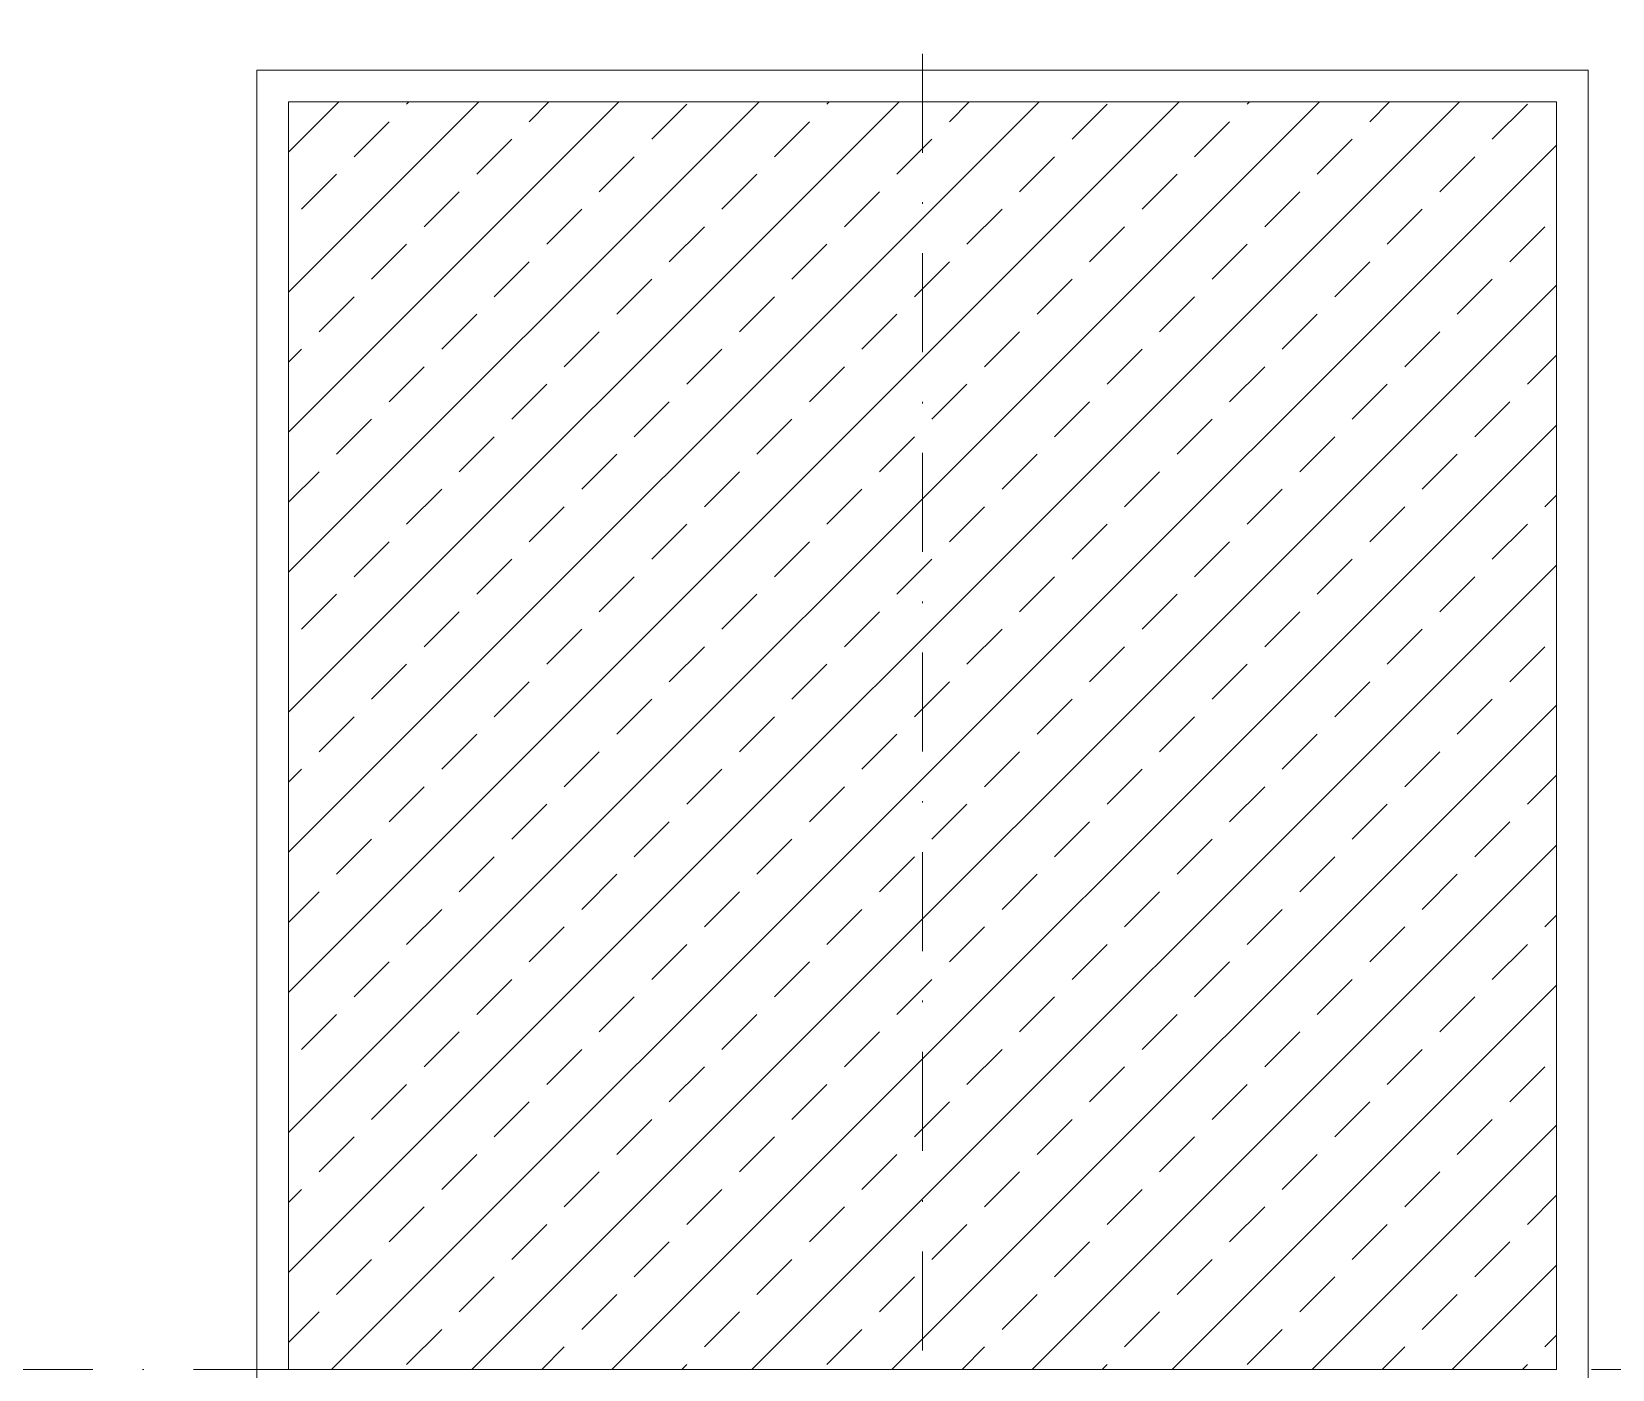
# Model space of a CAD drawing. Extents: x -1701 to 23780, y -363 to 7742.
# Drawn here: x 9211.3 to 9311, y 345 to 429.4 of the extents above; entities that cross this region are included whole.
import ezdxf

# ---------------------------------------------------------------- set-up
doc = ezdxf.new("R2010")
doc.units = 0
doc.header["$LTSCALE"] = 25
doc.header["$MEASUREMENT"] = 0
doc.linetypes.add('Audi$0$DASHDOT2', pattern=[0.5, 0.25, -0.125, 0, -0.125])
doc.layers.get('0').update_dxf_attribs({"color": 9, "lineweight": 9})
for name, color, linetype, lineweight in [('Audi$0$01', 8, 'Continuous', 9), ('Audi$0$09W', 8, 'Continuous', 9), ('Audi$0$14', 8, 'Continuous', 9), ('Audi$0$24', 8, 'Audi$0$DASHDOT2', 9)]:
    doc.layers.add(name, color=color, linetype=linetype, lineweight=lineweight)

# ---------------------------------------------------------------- blocks, each defined once
blk = doc.blocks.new('Audi$0$p-kolon_80x80')
at = {"layer": 'Audi$0$09W'}
h = blk.add_hatch(dxfattribs=at)
h.set_pattern_fill('ANSI33', color=256, scale=25, style=0)
h.set_pattern_definition([(45, (-1222.5, -385), (-4.419417, 4.419417), []), (45, (-1218.0806, -385), (-4.419417, 4.419417), [3.125, -1.5625])])
h.paths.add_polyline_path([(-40, -40), (40, -40), (40, 40), (-40, 40)])
blk.add_lwpolyline([(-40, -40), (40, -40), (40, 40), (-40, 40)], close=True)
blk = doc.blocks.new('Audi')
at = {"layer": 'Audi$0$14'}
blk.add_lwpolyline([(9309.5, 343), (9225.5, 343), (9225.5, 427), (9309.5, 427)], close=True, dxfattribs=at)
at = {"layer": 'Audi$0$24'}
for points in [[(9267.5, 195), (9267.5, 4035)], [(6827.5, 345), (11027.5, 345)]]:
    blk.add_lwpolyline(points, dxfattribs=at)
at = {"layer": 'Audi$0$01'}
blk.add_blockref('Audi$0$p-kolon_80x80', (9267.5, 385), dxfattribs=at)

msp = doc.modelspace()

# ---------------------------------------------------------------- block references
at = {"color": 6}
msp.add_blockref('Audi', (0, 0), dxfattribs=at)

doc.saveas('drawing.dxf')
